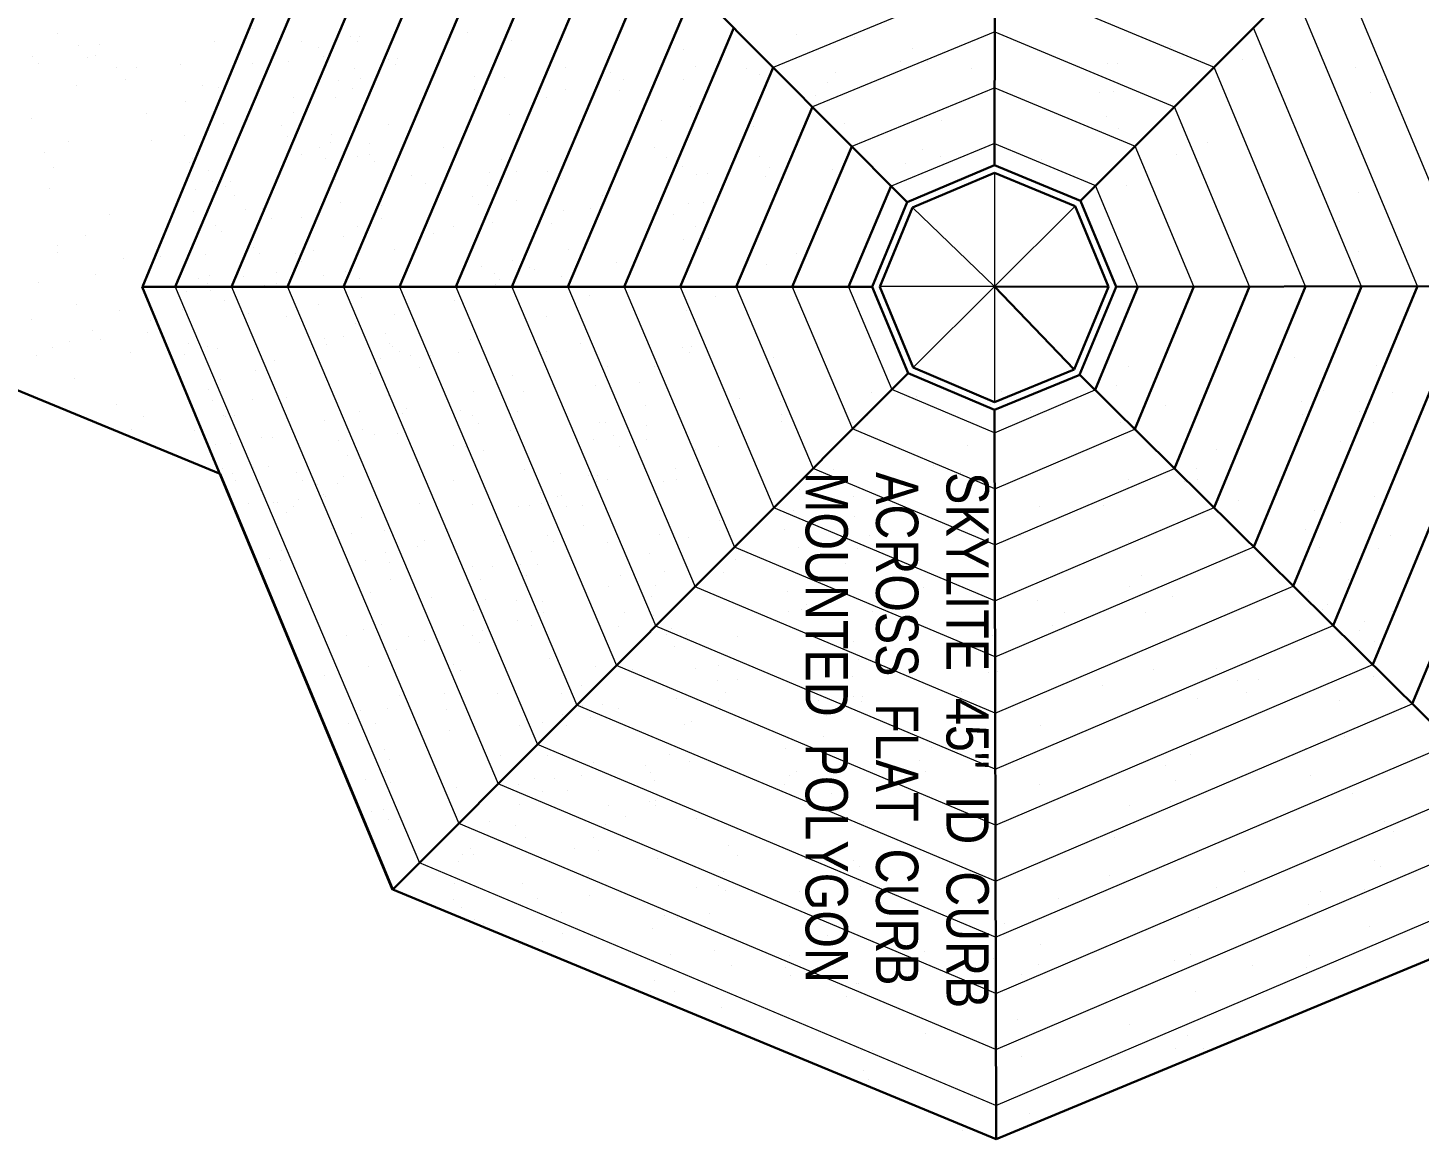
# Model space of a CAD drawing. Header units: inches. Extents: x -10188 to 9179, y -281 to 6710.
# Drawn here: x -2011.8 to -1715.4, y 1294.9 to 1531.7 of the extents above; entities that cross this region are included whole.
import ezdxf

# ---------------------------------------------------------------- set-up
doc = ezdxf.new("R2010")
doc.units = ezdxf.units.IN
doc.header["$MEASUREMENT"] = 0
doc.linetypes.add('HIDDEN', pattern=[0.375, 0.25, -0.125])
doc.layers.add('ROOF LINE', color=7, linetype='Continuous', lineweight=30)
doc.layers.add('ROOFLINE', color=7, linetype='HIDDEN', lineweight=30)
doc.styles.add('ARCHENT', font='technical.ttf', dxfattribs={"height": 6})

msp = doc.modelspace()

# ---------------------------------------------------------------- linework, layer by layer
at = {"layer": 'ROOF LINE', "color": 93}
for p, q in [((-1805.85, 1502.4), (-1805.6, 1649.63)), ((-1787.57, 1494.82), (-1677.26, 1605.21)), ((-1980.35, 1476.51), (-1928.33, 1599.25)), ((-1824.46, 1494.53), (-1928.14, 1598.81)), ((-1968.4, 1476.51), (-1920.03, 1590.65)), ((-1956.45, 1476.51), (-1911.65, 1582.23)), ((-1944.51, 1476.51), (-1903.27, 1573.8)), ((-1932.56, 1476.51), (-1894.9, 1565.38)), ((-1920.61, 1476.51), (-1886.52, 1556.95)), ((-1908.67, 1476.51), (-1878.15, 1548.53)), ((-1896.72, 1476.51), (-1869.77, 1540.1)), ((-1884.77, 1476.51), (-1861.39, 1531.68)), ((-1872.82, 1476.51), (-1853.02, 1523.25)), ((-1860.88, 1476.51), (-1844.64, 1514.83)), ((-1848.93, 1476.51), (-1836.26, 1506.4)), ((-1836.98, 1476.51), (-1827.89, 1497.98)), ((-1831.92, 1476.51), (-1987.34, 1476.51)), ((-1775.35, 1476.52), (-1784.45, 1454.52)), ((-1779.97, 1476.52), (-1623.92, 1476.76)), ((-1763.44, 1476.54), (-1776, 1446.17)), ((-1751.53, 1476.56), (-1767.56, 1437.81)), ((-1751.53, 1476.56), (-1767.56, 1437.81)), ((-1739.62, 1476.58), (-1759.11, 1429.45)), ((-1727.71, 1476.6), (-1750.66, 1421.09)), ((-1715.8, 1476.62), (-1742.22, 1412.73)), ((-1703.88, 1476.64), (-1733.77, 1404.37)), ((-1691.97, 1476.65), (-1725.32, 1396.01)), ((-1680.06, 1476.67), (-1716.88, 1387.65)), ((-1824.28, 1458.07), (-1934.04, 1348.06)), ((-1787.72, 1457.76), (-1677.05, 1348.23)), ((-1805.84, 1450.28), (-1805.54, 1294.9))]:
    msp.add_line(p, q, dxfattribs=at)
at = {"layer": 'ROOF LINE'}
for p, q in [((-1936.42, 1599.75), (-1987.34, 1476.51)), ((-1824.45, 1494.53), (-1805.85, 1502.4)), ((-1823.31, 1493.38), (-1805.86, 1500.77)), ((-1805.86, 1500.77), (-1788.72, 1493.67)), ((-1805.85, 1502.39), (-1787.57, 1494.82)), ((-1831.92, 1476.51), (-1824.46, 1494.53)), ((-1788.72, 1493.67), (-1781.59, 1476.51)), ((-1787.57, 1494.82), (-1779.97, 1476.52)), ((-1830.3, 1476.51), (-1823.31, 1493.38)), ((-1970.82, 1436.69), (-2073.22, 1478.89)), ((-1987.37, 1476.51), (-1934.1, 1348.04)), ((-1824.28, 1458.07), (-1831.92, 1476.51)), ((-1823.17, 1459.29), (-1830.3, 1476.51)), ((-1781.59, 1476.51), (-1788.88, 1458.91)), ((-1779.97, 1476.52), (-1787.73, 1457.77)), ((-1805.84, 1450.28), (-1824.24, 1458.12)), ((-1805.85, 1451.91), (-1823.17, 1459.29)), ((-1788.88, 1458.91), (-1805.85, 1451.91)), ((-1787.72, 1457.76), (-1805.84, 1450.29)), ((-1934.04, 1348.06), (-1970.82, 1436.69)), ((-1805.54, 1294.9), (-1934.04, 1348.06)), ((-1677.05, 1348.23), (-1805.54, 1294.9))]:
    msp.add_line(p, q, dxfattribs=at)
at = {"layer": 'ROOF LINE', "color": 93, "lineweight": 9}
for p, q in [((-1703.88, 1476.64), (-1733.89, 1548.54)), ((-1805.78, 1542.73), (-1853.02, 1523.26)), ((-1805.78, 1542.73), (-1759.11, 1523.3)), ((-1715.8, 1476.62), (-1742.29, 1540.13)), ((-1805.8, 1530.83), (-1844.63, 1514.82)), ((-1805.8, 1530.83), (-1767.52, 1514.88)), ((-1727.71, 1476.6), (-1750.7, 1531.71)), ((-1739.62, 1476.58), (-1759.11, 1523.3)), ((-1805.82, 1518.92), (-1836.24, 1506.38)), ((-1805.82, 1518.92), (-1775.93, 1506.47)), ((-1751.53, 1476.56), (-1767.52, 1514.88)), ((-1805.84, 1507.01), (-1827.85, 1497.94)), ((-1805.84, 1507.01), (-1784.34, 1498.06)), ((-1763.44, 1476.54), (-1775.93, 1506.47)), ((-1775.35, 1476.52), (-1784.34, 1498.06)), ((-1980.35, 1476.51), (-1928.34, 1353.78)), ((-1968.4, 1476.51), (-1919.95, 1362.19)), ((-1956.45, 1476.51), (-1911.57, 1370.59)), ((-1944.51, 1476.51), (-1903.18, 1378.99)), ((-1932.56, 1476.51), (-1894.79, 1387.4)), ((-1920.61, 1476.51), (-1886.41, 1395.8)), ((-1908.67, 1476.51), (-1878.02, 1404.21)), ((-1896.72, 1476.51), (-1869.64, 1412.61)), ((-1884.77, 1476.51), (-1861.25, 1421.02)), ((-1872.82, 1476.51), (-1852.87, 1429.42)), ((-1860.88, 1476.51), (-1844.48, 1437.82)), ((-1848.93, 1476.51), (-1836.1, 1446.23)), ((-1836.98, 1476.51), (-1827.71, 1454.63)), ((-1805.84, 1445.42), (-1827.71, 1454.63)), ((-1805.84, 1445.42), (-1784.45, 1454.52)), ((-1805.81, 1433.48), (-1836.1, 1446.23)), ((-1805.81, 1433.48), (-1776, 1446.17)), ((-1805.79, 1421.53), (-1844.48, 1437.82)), ((-1805.79, 1421.53), (-1767.56, 1437.81)), ((-1805.77, 1409.58), (-1852.87, 1429.42)), ((-1805.77, 1409.58), (-1759.11, 1429.45)), ((-1805.74, 1397.64), (-1861.25, 1421.02)), ((-1805.74, 1397.64), (-1750.66, 1421.09)), ((-1805.72, 1385.69), (-1869.64, 1412.61)), ((-1805.72, 1385.69), (-1742.22, 1412.73)), ((-1805.7, 1373.75), (-1878.02, 1404.21)), ((-1805.7, 1373.75), (-1733.77, 1404.37)), ((-1805.67, 1361.8), (-1886.41, 1395.8)), ((-1805.67, 1361.8), (-1725.32, 1396.01)), ((-1805.65, 1349.86), (-1894.79, 1387.4)), ((-1805.65, 1349.86), (-1716.88, 1387.65)), ((-1805.63, 1337.91), (-1903.18, 1378.99)), ((-1805.63, 1337.91), (-1708.43, 1379.29)), ((-1805.6, 1325.97), (-1911.57, 1370.59)), ((-1805.6, 1325.97), (-1699.98, 1370.93)), ((-1805.58, 1314.02), (-1919.95, 1362.19)), ((-1805.58, 1314.02), (-1691.54, 1362.57)), ((-1805.56, 1302.08), (-1928.34, 1353.78)), ((-1805.56, 1302.08), (-1683.09, 1354.21))]:
    msp.add_line(p, q, dxfattribs=at)
at = {"layer": 'ROOF LINE', "color": 5, "lineweight": 9}
for p, q in [((-1805.86, 1500.77), (-1805.86, 1451.91)), ((-1788.72, 1493.67), (-1823.17, 1459.29))]:
    msp.add_line(p, q, dxfattribs=at)
at = {"layer": 'ROOF LINE', "color": 4, "lineweight": 9}
for p, q in [((-1823.31, 1493.38), (-1805.86, 1476.57)), ((-1805.86, 1476.57), (-1830.3, 1476.57))]:
    msp.add_line(p, q, dxfattribs=at)
at = {"layer": 'ROOF LINE', "color": 5}
for p, q in [((-1781.59, 1476.51), (-1805.86, 1476.57)), ((-1805.86, 1476.57), (-1788.88, 1458.91))]:
    msp.add_line(p, q, dxfattribs=at)
at = {"layer": 'ROOFLINE', "color": 7, "linetype": 'Continuous', "lineweight": 25, "ltscale": 100}
for p, q in [((-2005.45, 1530.47), (-2005.45, 1530.47)), ((-1963.86, 1531.52), (-1963.86, 1531.52)), ((-1943.1, 1529.76), (-1943.1, 1529.76)), ((-1941.17, 1529.81), (-1941.17, 1529.81)), ((-1918.14, 1530.63), (-1918.14, 1530.63)), ((-1859.78, 1530.73), (-1859.78, 1530.73)), ((-1848.08, 1530.36), (-1848.08, 1530.36)), ((-1835.75, 1529.64), (-1835.75, 1529.64)), ((-2000.9, 1527.87), (-2000.9, 1527.87)), ((-1996.57, 1528.08), (-1996.57, 1528.08)), ((-1972, 1528.82), (-1972, 1528.82)), ((-1953.48, 1528.7), (-1953.48, 1528.7)), ((-1949.91, 1527.59), (-1949.91, 1527.59)), ((-1941.55, 1528.66), (-1941.55, 1528.66)), ((-1908.69, 1528.9), (-1908.69, 1528.9)), ((-1872.17, 1527.07), (-1872.17, 1527.07)), ((-1823.42, 1527.22), (-1823.42, 1527.22)), ((-1768.4, 1527.8), (-1768.4, 1527.8)), ((-2010.86, 1525.59), (-2010.86, 1525.59)), ((-2009.48, 1524.15), (-2009.48, 1524.15)), ((-1999.1, 1525.31), (-1999.1, 1525.31)), ((-1997.39, 1525.73), (-1997.39, 1525.73)), ((-1988.51, 1523.33), (-1988.51, 1523.33)), ((-1979.22, 1523.79), (-1979.22, 1523.79)), ((-1963.94, 1524.07), (-1963.94, 1524.07)), ((-1956.18, 1524.61), (-1956.18, 1524.61)), ((-1948.87, 1525.61), (-1948.87, 1525.61)), ((-1935.04, 1525.02), (-1935.04, 1525.02)), ((-1933.49, 1523.91), (-1933.49, 1523.91)), ((-1933.11, 1525.07), (-1933.11, 1525.07)), ((-1897.29, 1523.2), (-1897.29, 1523.2)), ((-1869.54, 1523.46), (-1869.54, 1523.46)), ((-1825.96, 1524.45), (-1825.96, 1524.45)), ((-1820.13, 1524.56), (-1820.13, 1524.56)), ((-1781.88, 1524.02), (-1781.88, 1524.02)), ((-1779.57, 1524.14), (-1779.57, 1524.14)), ((-1752.98, 1524.96), (-1752.98, 1524.96)), ((-1728.92, 1523.33), (-1728.92, 1523.33)), ((-1992.84, 1523.13), (-1992.84, 1523.13)), ((-1991.05, 1520.57), (-1991.05, 1520.57)), ((-1945.56, 1520.37), (-1945.56, 1520.37)), ((-1942.23, 1523.11), (-1942.23, 1523.11)), ((-1940.81, 1520.86), (-1940.81, 1520.86)), ((-1925.37, 1521.99), (-1925.37, 1521.99)), ((-1916.65, 1521.31), (-1916.65, 1521.31)), ((-1910.21, 1521.05), (-1910.21, 1521.05)), ((-1887.75, 1522.26), (-1887.75, 1522.26)), ((-1884.86, 1520.73), (-1884.86, 1520.73)), ((-1872.08, 1520.7), (-1872.08, 1520.7)), ((-1858.75, 1522.92), (-1858.75, 1522.92)), ((-1855.95, 1521.68), (-1855.95, 1521.68)), ((-1839.69, 1522.13), (-1839.69, 1522.13)), ((-1810.78, 1523.07), (-1810.78, 1523.07)), ((-1723.14, 1520.73), (-1723.14, 1520.73)), ((-2001.42, 1519.4), (-2001.42, 1519.4)), ((-1974.46, 1519.42), (-1974.46, 1519.42)), ((-1971.16, 1519.05), (-1971.16, 1519.05)), ((-1942.66, 1518.84), (-1942.66, 1518.84)), ((-1916.53, 1518.44), (-1916.53, 1518.44)), ((-1913.76, 1519.79), (-1913.76, 1519.79)), ((-1897.19, 1518.63), (-1897.19, 1518.63)), ((-1885.64, 1518.24), (-1885.64, 1518.24)), ((-1843.9, 1517.34), (-1843.9, 1517.34)), ((-1841.36, 1520.1), (-1841.36, 1520.1)), ((-1783.6, 1517.82), (-1783.6, 1517.82)), ((-1780.43, 1518.01), (-1780.43, 1518.01)), ((-1725.68, 1517.97), (-1725.68, 1517.97)), ((-1978.19, 1515.98), (-1978.19, 1515.98)), ((-1955.15, 1516.8), (-1955.15, 1516.8)), ((-1946.26, 1516.79), (-1946.26, 1516.79)), ((-1901.32, 1516.87), (-1901.32, 1516.87)), ((-1870.56, 1514.88), (-1870.56, 1514.88)), ((-2011.06, 1512.26), (-2011.06, 1512.26)), ((-1986.43, 1513.49), (-1986.43, 1513.49)), ((-1955.23, 1513.73), (-1955.23, 1513.73)), ((-1909.19, 1513.24), (-1909.19, 1513.24)), ((-1876.83, 1511.89), (-1876.83, 1511.89)), ((-1837.91, 1511.4), (-1837.91, 1511.4)), ((-1817.13, 1512.03), (-1817.13, 1512.03)), ((-1782.08, 1512.87), (-1782.08, 1512.87)), ((-1978.37, 1508.75), (-1978.37, 1508.75)), ((-1970.13, 1511.24), (-1970.13, 1511.24)), ((-1957.77, 1510.96), (-1957.77, 1510.96)), ((-1956.47, 1508.59), (-1956.47, 1508.59)), ((-1947.17, 1508.98), (-1947.17, 1508.98)), ((-1934.85, 1511.08), (-1934.85, 1511.08)), ((-1857.15, 1510.73), (-1857.15, 1510.73)), ((-1784.62, 1510.1), (-1784.62, 1510.1)), ((-1779.4, 1510.21), (-1779.4, 1510.21)), ((-2003, 1507.52), (-2003, 1507.52)), ((-1985.38, 1507.64), (-1985.38, 1507.64)), ((-1949.71, 1506.22), (-1949.71, 1506.22)), ((-1947.23, 1507.22), (-1947.23, 1507.22)), ((-1939.05, 1507.06), (-1939.05, 1507.06)), ((-1923.2, 1506.13), (-1923.2, 1506.13)), ((-1884.03, 1507.65), (-1884.03, 1507.65)), ((-1878.27, 1506.21), (-1878.27, 1506.21)), ((-1821.16, 1505.7), (-1821.16, 1505.7)), ((-1760.54, 1507.16), (-1760.54, 1507.16)), ((-2008.18, 1505.22), (-2008.18, 1505.22)), ((-1977.32, 1502.9), (-1977.32, 1502.9)), ((-1976.58, 1503.79), (-1976.58, 1503.79)), ((-1953.55, 1504.61), (-1953.55, 1504.61)), ((-1948.42, 1503.84), (-1948.42, 1503.84)), ((-1941.59, 1504.3), (-1941.59, 1504.3)), ((-1938.88, 1504.76), (-1938.88, 1504.76)), ((-1937.98, 1503.17), (-1937.98, 1503.17)), ((-1910.87, 1503.7), (-1910.87, 1503.7)), ((-1875.81, 1504.09), (-1875.81, 1504.09)), ((-1855.86, 1504.29), (-1855.86, 1504.29)), ((-1824.85, 1502.79), (-1824.85, 1502.79)), ((-1817.45, 1504.18), (-1817.45, 1504.18)), ((-1795.95, 1503.73), (-1795.95, 1503.73)), ((-1767.04, 1504.68), (-1767.04, 1504.68)), ((-2006.22, 1501.95), (-2006.22, 1501.95)), ((-1973.31, 1501.24), (-1973.31, 1501.24)), ((-1930.03, 1500.14), (-1930.03, 1500.14)), ((-1913.41, 1500.94), (-1913.41, 1500.94)), ((-1907.58, 1501.05), (-1907.58, 1501.05)), ((-1901.13, 1501.08), (-1901.13, 1501.08)), ((-1898.24, 1499.56), (-1898.24, 1499.56)), ((-1872.23, 1502.03), (-1872.23, 1502.03)), ((-1869.33, 1500.5), (-1869.33, 1500.5)), ((-1867.02, 1500.63), (-1867.02, 1500.63)), ((-1854.69, 1499.91), (-1854.69, 1499.91)), ((-1853.75, 1501.84), (-1853.75, 1501.84)), ((-1840.43, 1501.45), (-1840.43, 1501.45)), ((-2007.15, 1497.41), (-2007.15, 1497.41)), ((-1976.02, 1497.15), (-1976.02, 1497.15)), ((-1972.42, 1498.97), (-1972.42, 1498.97)), ((-1969.72, 1497.91), (-1969.72, 1497.91)), ((-1968.53, 1499.04), (-1968.53, 1499.04)), ((-1958.94, 1499.19), (-1958.94, 1499.19)), ((-1946.2, 1499.41), (-1946.2, 1499.41)), ((-1927.14, 1498.61), (-1927.14, 1498.61)), ((-1913.85, 1498.06), (-1913.85, 1498.06)), ((-1777.8, 1498.01), (-1777.8, 1498.01)), ((-1728.25, 1496.67), (-1728.25, 1496.67)), ((-1967.81, 1495.88), (-1967.81, 1495.88)), ((-1945.21, 1494.54), (-1945.21, 1494.54)), ((-1936.49, 1493.86), (-1936.49, 1493.86)), ((-1917.13, 1495.74), (-1917.13, 1495.74)), ((-1915.83, 1494.1), (-1915.83, 1494.1)), ((-1907.59, 1494.8), (-1907.59, 1494.8)), ((-1889.38, 1496), (-1889.38, 1496)), ((-1871.05, 1494.3), (-1871.05, 1494.3)), ((-1867.88, 1494.5), (-1867.88, 1494.5)), ((-1994.3, 1491.97), (-1994.3, 1491.97)), ((-1976.45, 1492.64), (-1976.45, 1492.64)), ((-1965.4, 1492.91), (-1965.4, 1492.91)), ((-1961.67, 1493.17), (-1961.67, 1493.17)), ((-1959.75, 1491.13), (-1959.75, 1491.13)), ((-1953.54, 1491.25), (-1953.54, 1491.25)), ((-1936.37, 1490.98), (-1936.37, 1490.98)), ((-1897.72, 1492.72), (-1897.72, 1492.72)), ((-1891.92, 1493.24), (-1891.92, 1493.24)), ((-1874.2, 1491.89), (-1874.2, 1491.89)), ((-1974.99, 1489.34), (-1974.99, 1489.34)), ((-1971.84, 1489.55), (-1971.84, 1489.55)), ((-1970.54, 1488.3), (-1970.54, 1488.3)), ((-1941.64, 1489.25), (-1941.64, 1489.25)), ((-1925.37, 1487.89), (-1925.37, 1487.89)), ((-1921.16, 1489.41), (-1921.16, 1489.41)), ((-1912.82, 1490.26), (-1912.82, 1490.26)), ((-1904.58, 1488.51), (-1904.58, 1488.51)), ((-1900.25, 1489.95), (-1900.25, 1489.95)), ((-1869.54, 1489.36), (-1869.54, 1489.36)), ((-1732.28, 1490.34), (-1732.28, 1490.34)), ((-2005.54, 1485.21), (-2005.54, 1485.21)), ((-1999.44, 1487.36), (-1999.44, 1487.36)), ((-1963.78, 1484.81), (-1963.78, 1484.81)), ((-1944.6, 1487.22), (-1944.6, 1487.22)), ((-1872.07, 1486.59), (-1872.07, 1486.59)), ((-1866.85, 1486.69), (-1866.85, 1486.69)), ((-2005.37, 1483.76), (-2005.37, 1483.76)), ((-1991.38, 1482.61), (-1991.38, 1482.61)), ((-1983.41, 1482.98), (-1983.41, 1482.98)), ((-1973.9, 1483.41), (-1973.9, 1483.41)), ((-1962.48, 1483.56), (-1962.48, 1483.56)), ((-1954.69, 1483.62), (-1954.69, 1483.62)), ((-1953.39, 1481.99), (-1953.39, 1481.99)), ((-1950.87, 1484.23), (-1950.87, 1484.23)), ((-1933.58, 1484.5), (-1933.58, 1484.5)), ((-1908.61, 1482.19), (-1908.61, 1482.19)), ((-1896.67, 1484.43), (-1896.67, 1484.43)), ((-1886.29, 1481.75), (-1886.29, 1481.75)), ((-1847.99, 1483.64), (-1847.99, 1483.64)), ((-1728.42, 1484.06), (-1728.42, 1484.06)), ((-1997.31, 1479.02), (-1997.31, 1479.02)), ((-1985.94, 1480.22), (-1985.94, 1480.22)), ((-1973, 1478.91), (-1973, 1478.91)), ((-1958.89, 1479.61), (-1958.89, 1479.61)), ((-1948.78, 1478.89), (-1948.78, 1478.89)), ((-1944.1, 1479.86), (-1944.1, 1479.86)), ((-1915.19, 1480.8), (-1915.19, 1480.8)), ((-1912.3, 1479.27), (-1912.3, 1479.27)), ((-1904.9, 1480.67), (-1904.9, 1480.67)), ((-1903.87, 1480.19), (-1903.87, 1480.19)), ((-1898.11, 1478.75), (-1898.11, 1478.75)), ((-1883.4, 1480.22), (-1883.4, 1480.22)), ((-1854.5, 1481.16), (-1854.5, 1481.16)), ((-2009.4, 1477.44), (-2009.4, 1477.44)), ((-1975.35, 1478.24), (-1975.35, 1478.24)), ((-1973.39, 1477.15), (-1973.39, 1477.15)), ((-1967.22, 1476.32), (-1967.22, 1476.32)), ((-1965.84, 1478.67), (-1965.84, 1478.67)), ((-1961.42, 1476.84), (-1961.42, 1476.84)), ((-1958.72, 1477.3), (-1958.72, 1477.3)), ((-1949.84, 1476.43), (-1949.84, 1476.43)), ((-1942.14, 1476.4), (-1942.14, 1476.4)), ((-1941.2, 1478.33), (-1941.2, 1478.33)), ((-1912.21, 1476.9), (-1912.21, 1476.9)), ((-1911.22, 1478.06), (-1911.22, 1478.06)), ((-1897.21, 1476.48), (-1897.21, 1476.48)), ((-1895.64, 1476.63), (-1895.64, 1476.63)), ((-1977.88, 1475.47), (-1977.88, 1475.47)), ((-1972.87, 1475.61), (-1972.87, 1475.61)), ((-1969.76, 1473.56), (-1969.76, 1473.56)), ((-1940.72, 1474.15), (-1940.72, 1474.15)), ((-1920.97, 1473.62), (-1920.97, 1473.62)), ((-1892.07, 1474.57), (-1892.07, 1474.57)), ((-1865.25, 1474.5), (-1865.25, 1474.5)), ((-2001.34, 1472.69), (-2001.34, 1472.69)), ((-1992.25, 1471.51), (-1992.25, 1471.51)), ((-1978.77, 1471.73), (-1978.77, 1471.73)), ((-1964.82, 1470.86), (-1964.82, 1470.86)), ((-1956.66, 1470.21), (-1956.66, 1470.21)), ((-1949.87, 1472.68), (-1949.87, 1472.68)), ((-1933.69, 1470.6), (-1933.69, 1470.6)), ((-1901.24, 1470.16), (-1901.24, 1470.16)), ((-1871.52, 1471.52), (-1871.52, 1471.52)), ((-2010.92, 1469.58), (-2010.92, 1469.58)), ((-1997.9, 1467.17), (-1997.9, 1467.17)), ((-1985.56, 1469.27), (-1985.56, 1469.27)), ((-1942.07, 1468.64), (-1942.07, 1468.64)), ((-2002.86, 1464.84), (-2002.86, 1464.84)), ((-1996.28, 1465.18), (-1996.28, 1465.18)), ((-1986.34, 1466.78), (-1986.34, 1466.78)), ((-1977.5, 1464.52), (-1977.5, 1464.52)), ((-1948.6, 1465.47), (-1948.6, 1465.47)), ((-1948.23, 1464.23), (-1948.23, 1464.23)), ((-1944.6, 1465.87), (-1944.6, 1465.87)), ((-1935.67, 1466.64), (-1935.67, 1466.64)), ((-1934.77, 1464.37), (-1934.77, 1464.37)), ((-1917.55, 1465.26), (-1917.55, 1465.26)), ((-1894.04, 1464.43), (-1894.04, 1464.43)), ((-2009.89, 1461.78), (-2009.89, 1461.78)), ((-2006.4, 1463.58), (-2006.4, 1463.58)), ((-1989.84, 1462.42), (-1989.84, 1462.42)), ((-1978.28, 1462.03), (-1978.28, 1462.03)), ((-1973.38, 1463.79), (-1973.38, 1463.79)), ((-1971.27, 1463.41), (-1971.27, 1463.41)), ((-1936.54, 1461.13), (-1936.54, 1461.13)), ((-1934.01, 1463.89), (-1934.01, 1463.89)), ((-1932.66, 1462.8), (-1932.66, 1462.8)), ((-1930.22, 1461.77), (-1930.22, 1461.77)), ((-1925.89, 1461.97), (-1925.89, 1461.97)), ((-1920.09, 1462.49), (-1920.09, 1462.49)), ((-1901.32, 1462.71), (-1901.32, 1462.71)), ((-1872.41, 1463.66), (-1872.41, 1463.66)), ((-1870.87, 1462.56), (-1870.87, 1462.56)), ((-1870.49, 1463.71), (-1870.49, 1463.71)), ((-1852.88, 1461.4), (-1852.88, 1461.4)), ((-1741.93, 1461.4), (-1741.93, 1461.4)), ((-1963.21, 1458.67), (-1963.21, 1458.67)), ((-1959.12, 1460.82), (-1959.12, 1460.82)), ((-1938.8, 1458.04), (-1938.8, 1458.04)), ((-1928.42, 1459.21), (-1928.42, 1459.21)), ((-1888.21, 1459.46), (-1888.21, 1459.46)), ((-1878.18, 1459.5), (-1878.18, 1459.5)), ((-1777.27, 1459.46), (-1777.27, 1459.46)), ((-1724.47, 1459.83), (-1724.47, 1459.83)), ((-2001.83, 1457.03), (-2001.83, 1457.03)), ((-1970.7, 1456.77), (-1970.7, 1456.77)), ((-1908.53, 1457.69), (-1908.53, 1457.69)), ((-1890.92, 1455.38), (-1890.92, 1455.38)), ((-1881.55, 1456.22), (-1881.55, 1456.22)), ((-1779.97, 1455.38), (-1779.97, 1455.38)), ((-1973.23, 1454.53), (-1973.23, 1454.53)), ((-1972.33, 1452.26), (-1972.33, 1452.26)), ((-1963.94, 1452.4), (-1963.94, 1452.4)), ((-1956.56, 1452.82), (-1956.56, 1452.82)), ((-1935.03, 1453.34), (-1935.03, 1453.34)), ((-1916.89, 1454.28), (-1916.89, 1454.28)), ((-1906.13, 1454.29), (-1906.13, 1454.29)), ((-1860.11, 1452.76), (-1860.11, 1452.76)), ((-1851.39, 1452.08), (-1851.39, 1452.08)), ((-1832.03, 1453.96), (-1832.03, 1453.96)), ((-1822.49, 1453.03), (-1822.49, 1453.03)), ((-1804.28, 1454.23), (-1804.28, 1454.23)), ((-1749.16, 1452.76), (-1749.16, 1452.76)), ((-1740.45, 1452.08), (-1740.45, 1452.08)), ((-1735.85, 1454.44), (-1735.85, 1454.44)), ((-1721.08, 1453.96), (-1721.08, 1453.96)), ((-1992.84, 1451.45), (-1992.84, 1451.45)), ((-1967.72, 1449.16), (-1967.72, 1449.16)), ((-1941.13, 1449.98), (-1941.13, 1449.98)), ((-1932.05, 1449.44), (-1932.05, 1449.44)), ((-1931.06, 1450.6), (-1931.06, 1450.6)), ((-1919.59, 1450.19), (-1919.59, 1450.19)), ((-1909.2, 1450.19), (-1909.2, 1450.19)), ((-1907.51, 1449.88), (-1907.51, 1449.88)), ((-1880.29, 1451.14), (-1880.29, 1451.14)), ((-1851.27, 1449.2), (-1851.27, 1449.2)), ((-1806.81, 1451.46), (-1806.81, 1451.46)), ((-1798.25, 1450.19), (-1798.25, 1450.19)), ((-1769.35, 1451.14), (-1769.35, 1451.14)), ((-1740.32, 1449.2), (-1740.32, 1449.2)), ((-1728.16, 1449.96), (-1728.16, 1449.96)), ((-1998.94, 1448.09), (-1998.94, 1448.09)), ((-1987.06, 1448.86), (-1987.06, 1448.86)), ((-1970.04, 1449.04), (-1970.04, 1449.04)), ((-1969.68, 1448.97), (-1969.68, 1448.97)), ((-1948.5, 1448.08), (-1948.5, 1448.08)), ((-1940.38, 1446.16), (-1940.38, 1446.16)), ((-1917.05, 1449.03), (-1917.05, 1449.03)), ((-1915.75, 1447.39), (-1915.75, 1447.39)), ((-1889.89, 1447.57), (-1889.89, 1447.57)), ((-1888.78, 1447.58), (-1888.78, 1447.58)), ((-1884.55, 1447.63), (-1884.55, 1447.63)), ((-1880.06, 1446.9), (-1880.06, 1446.9)), ((-1860.7, 1448.78), (-1860.7, 1448.78)), ((-1851.16, 1447.84), (-1851.16, 1447.84)), ((-1836.06, 1447.64), (-1836.06, 1447.64)), ((-1835.49, 1446.28), (-1835.49, 1446.28)), ((-1832.95, 1449.05), (-1832.95, 1449.05)), ((-1778.95, 1447.57), (-1778.95, 1447.57)), ((-1725.11, 1447.64), (-1725.11, 1447.64)), ((-1989.6, 1446.1), (-1989.6, 1446.1)), ((-1976.36, 1445.93), (-1976.36, 1445.93)), ((-1961.98, 1444.29), (-1961.98, 1444.29)), ((-1959.66, 1444.42), (-1959.66, 1444.42)), ((-1945.55, 1443.86), (-1945.55, 1443.86)), ((-1937.87, 1445.01), (-1937.87, 1445.01)), ((-1933.08, 1445.24), (-1933.08, 1445.24)), ((-1908.97, 1445.95), (-1908.97, 1445.95)), ((-1891.36, 1444.06), (-1891.36, 1444.06)), ((-1887.08, 1444.86), (-1887.08, 1444.86)), ((-1879.94, 1444.02), (-1879.94, 1444.02)), ((-1732.19, 1443.63), (-1732.19, 1443.63)), ((-1728.6, 1445.69), (-1728.6, 1445.69)), ((-1971.75, 1442.84), (-1971.75, 1442.84)), ((-1968.59, 1443.04), (-1968.59, 1443.04)), ((-1943.6, 1440.59), (-1943.6, 1440.59)), ((-1921.08, 1442.7), (-1921.08, 1442.7)), ((-1918.56, 1442.39), (-1918.56, 1442.39)), ((-1914.69, 1441.54), (-1914.69, 1441.54)), ((-1885.79, 1442.48), (-1885.79, 1442.48)), ((-1869.59, 1441.85), (-1869.59, 1441.85)), ((-1864.73, 1442.46), (-1864.73, 1442.46)), ((-1811.57, 1442.66), (-1811.57, 1442.66)), ((-1758.65, 1441.85), (-1758.65, 1441.85)), ((-1972.5, 1439.65), (-1972.5, 1439.65)), ((-1970.24, 1437.89), (-1970.24, 1437.89)), ((-1963.69, 1438.09), (-1963.69, 1438.09)), ((-1960.53, 1438.29), (-1960.53, 1438.29)), ((-1905.9, 1437.68), (-1905.9, 1437.68)), ((-1873.79, 1437.83), (-1873.79, 1437.83)), ((-1840.24, 1437.48), (-1840.24, 1437.48)), ((-1818.77, 1438.41), (-1818.77, 1438.41)), ((-1762.84, 1437.83), (-1762.84, 1437.83)), ((-1968.07, 1436.77), (-1968.07, 1436.77)), ((-1967.56, 1435.23), (-1967.56, 1435.23)), ((-1954.61, 1436.91), (-1954.61, 1436.91)), ((-1953.31, 1435.27), (-1953.31, 1435.27)), ((-1950.06, 1434.31), (-1950.06, 1434.31)), ((-1945.73, 1434.51), (-1945.73, 1434.51)), ((-1944.52, 1436.05), (-1944.52, 1436.05)), ((-1921.15, 1435.25), (-1921.15, 1435.25)), ((-1898.26, 1436.67), (-1898.26, 1436.67)), ((-1892.25, 1436.2), (-1892.25, 1436.2)), ((-1890.71, 1435.1), (-1890.71, 1435.1)), ((-1890.33, 1436.25), (-1890.33, 1436.25)), ((-1888.29, 1435.37), (-1888.29, 1435.37)), ((-1876.32, 1435.07), (-1876.32, 1435.07)), ((-1873.62, 1435.52), (-1873.62, 1435.52)), ((-1813.01, 1436.98), (-1813.01, 1436.98)), ((-1810.54, 1434.85), (-1810.54, 1434.85)), ((-1777.34, 1435.37), (-1777.34, 1435.37)), ((-1765.38, 1435.07), (-1765.38, 1435.07)), ((-1762.68, 1435.52), (-1762.68, 1435.52)), ((-1962.18, 1433.15), (-1962.18, 1433.15)), ((-1948.7, 1432.18), (-1948.7, 1432.18)), ((-1948.26, 1431.75), (-1948.26, 1431.75)), ((-1902.46, 1432.65), (-1902.46, 1432.65)), ((-1899.04, 1431.81), (-1899.04, 1431.81)), ((-1898.02, 1432.04), (-1898.02, 1432.04)), ((-1847.44, 1433.23), (-1847.44, 1433.23)), ((-1841.68, 1431.8), (-1841.68, 1431.8)), ((-1835.87, 1431.85), (-1835.87, 1431.85)), ((-1806.97, 1432.8), (-1806.97, 1432.8)), ((-1733.17, 1434.06), (-1733.17, 1434.06)), ((-1724.92, 1431.85), (-1724.92, 1431.85)), ((-1964.72, 1430.38), (-1964.72, 1430.38)), ((-1959.5, 1430.48), (-1959.5, 1430.48)), ((-1958.64, 1430.59), (-1958.64, 1430.59)), ((-1956.59, 1428.46), (-1956.59, 1428.46)), ((-1955.2, 1429.7), (-1955.2, 1429.7)), ((-1954.06, 1431.23), (-1954.06, 1431.23)), ((-1928.37, 1430.23), (-1928.37, 1430.23)), ((-1916.96, 1430.19), (-1916.96, 1430.19)), ((-1907.15, 1429.73), (-1907.15, 1429.73)), ((-1904.99, 1429.88), (-1904.99, 1429.88)), ((-1902.29, 1430.34), (-1902.29, 1430.34)), ((-1897.12, 1429.77), (-1897.12, 1429.77)), ((-1893.67, 1429.96), (-1893.67, 1429.96)), ((-1864.77, 1430.91), (-1864.77, 1430.91)), ((-1848.59, 1428.83), (-1848.59, 1428.83)), ((-1839.21, 1429.67), (-1839.21, 1429.67)), ((-1796.21, 1429.73), (-1796.21, 1429.73)), ((-1782.73, 1429.96), (-1782.73, 1429.96)), ((-1753.82, 1430.91), (-1753.82, 1430.91)), ((-1737.64, 1428.83), (-1737.64, 1428.83)), ((-1940.64, 1427.44), (-1940.64, 1427.44)), ((-1893.44, 1425.72), (-1893.44, 1425.72)), ((-1864.54, 1426.67), (-1864.54, 1426.67)), ((-1835.64, 1427.61), (-1835.64, 1427.61)), ((-1732.14, 1426.26), (-1732.14, 1426.26)), ((-1947.14, 1424.96), (-1947.14, 1424.96)), ((-1942.92, 1423.85), (-1942.92, 1423.85)), ((-1935.82, 1424.55), (-1935.82, 1424.55)), ((-1927.34, 1422.42), (-1927.34, 1422.42)), ((-1922.34, 1424.78), (-1922.34, 1424.78)), ((-1911.18, 1423.41), (-1911.18, 1423.41)), ((-1901.15, 1423.45), (-1901.15, 1423.45)), ((-1877.26, 1423.65), (-1877.26, 1423.65)), ((-1870.95, 1423.14), (-1870.95, 1423.14)), ((-1850.57, 1424.87), (-1850.57, 1424.87)), ((-1832.45, 1423.48), (-1832.45, 1423.48)), ((-1808.94, 1422.66), (-1808.94, 1422.66)), ((-1800.24, 1423.41), (-1800.24, 1423.41)), ((-1739.62, 1424.87), (-1739.62, 1424.87)), ((-1721.51, 1423.48), (-1721.51, 1423.48)), ((-1957.66, 1420.31), (-1957.66, 1420.31)), ((-1935.58, 1419.93), (-1935.58, 1419.93)), ((-1928.76, 1421.25), (-1928.76, 1421.25)), ((-1904.39, 1420.17), (-1904.39, 1420.17)), ((-1899.86, 1422.2), (-1899.86, 1422.2)), ((-1888.28, 1422.02), (-1888.28, 1422.02)), ((-1879.24, 1419.68), (-1879.24, 1419.68)), ((-1847.56, 1421.02), (-1847.56, 1421.02)), ((-1834.99, 1420.72), (-1834.99, 1420.72)), ((-1777.34, 1422.02), (-1777.34, 1422.02)), ((-1736.61, 1421.02), (-1736.61, 1421.02)), ((-1724.04, 1420.72), (-1724.04, 1420.72)), ((-1960.22, 1418.7), (-1960.22, 1418.7)), ((-1957.89, 1418.29), (-1957.89, 1418.29)), ((-1939.85, 1418.23), (-1939.85, 1418.23)), ((-1934.68, 1417.66), (-1934.68, 1417.66)), ((-1916.95, 1416.83), (-1916.95, 1416.83)), ((-1912.72, 1416.88), (-1912.72, 1416.88)), ((-1906.92, 1417.4), (-1906.92, 1417.4)), ((-1903.22, 1417.31), (-1903.22, 1417.31)), ((-1861.12, 1418.3), (-1861.12, 1418.3)), ((-1837.61, 1417.48), (-1837.61, 1417.48)), ((-1934.53, 1414.08), (-1934.53, 1414.08)), ((-1915.26, 1414.12), (-1915.26, 1414.12)), ((-1905.63, 1415.02), (-1905.63, 1415.02)), ((-1885.6, 1415), (-1885.6, 1415)), ((-1876.23, 1415.84), (-1876.23, 1415.84)), ((-1863.66, 1415.54), (-1863.66, 1415.54)), ((-1774.66, 1415), (-1774.66, 1415)), ((-1730.54, 1414.06), (-1730.54, 1414.06)), ((-1938.71, 1411.33), (-1938.71, 1411.33)), ((-1888.13, 1412.75), (-1888.13, 1412.75)), ((-1878.83, 1410.62), (-1878.83, 1410.62)), ((-1878.1, 1412.79), (-1878.1, 1412.79)), ((-1849.93, 1411.57), (-1849.93, 1411.57)), ((-1821.03, 1412.51), (-1821.03, 1412.51)), ((-1777.18, 1412.75), (-1777.18, 1412.75)), ((-1767.89, 1410.62), (-1767.89, 1410.62)), ((-1738.99, 1411.57), (-1738.99, 1411.57)), ((-1925.74, 1410.23), (-1925.74, 1410.23)), ((-1914.28, 1409.82), (-1914.28, 1409.82)), ((-1907.74, 1409.68), (-1907.74, 1409.68)), ((-1902.19, 1409.5), (-1902.19, 1409.5)), ((-1846.94, 1407.67), (-1846.94, 1407.67)), ((-1845.95, 1408.83), (-1845.95, 1408.83)), ((-1796.79, 1409.68), (-1796.79, 1409.68)), ((-1736, 1407.67), (-1736, 1407.67)), ((-1735.01, 1408.83), (-1735.01, 1408.83)), ((-1916.8, 1407.57), (-1916.8, 1407.57)), ((-1907.51, 1405.44), (-1907.51, 1405.44)), ((-1901.96, 1407.09), (-1901.96, 1407.09)), ((-1884.58, 1407.19), (-1884.58, 1407.19)), ((-1878.6, 1406.39), (-1878.6, 1406.39)), ((-1849.7, 1407.33), (-1849.7, 1407.33)), ((-1831.95, 1407.25), (-1831.95, 1407.25)), ((-1791.02, 1407.09), (-1791.02, 1407.09)), ((-1773.63, 1407.19), (-1773.63, 1407.19)), ((-1727.14, 1405.18), (-1727.14, 1405.18)), ((-1721, 1407.25), (-1721, 1407.25)), ((-1943.78, 1402.22), (-1943.78, 1402.22)), ((-1940.24, 1403.48), (-1940.24, 1403.48)), ((-1936.41, 1404.5), (-1936.41, 1404.5)), ((-1930.63, 1401.9), (-1930.63, 1401.9)), ((-1918.88, 1404.35), (-1918.88, 1404.35)), ((-1916.96, 1402.31), (-1916.96, 1402.31)), ((-1914.88, 1403.17), (-1914.88, 1403.17)), ((-1913.25, 1402.01), (-1913.25, 1402.01)), ((-1904.5, 1404.32), (-1904.5, 1404.32)), ((-1885.98, 1404.11), (-1885.98, 1404.11)), ((-1875.62, 1402.49), (-1875.62, 1402.49)), ((-1874.63, 1403.65), (-1874.63, 1403.65)), ((-1871.39, 1402.53), (-1871.39, 1402.53)), ((-1860.62, 1402.07), (-1860.62, 1402.07)), ((-1806.26, 1402.28), (-1806.26, 1402.28)), ((-1793.55, 1404.32), (-1793.55, 1404.32)), ((-1728.08, 1403.25), (-1728.08, 1403.25)), ((-1933.17, 1399.14), (-1933.17, 1399.14)), ((-1927.21, 1401.07), (-1927.21, 1401.07)), ((-1915.66, 1400.68), (-1915.66, 1400.68)), ((-1873.92, 1399.77), (-1873.92, 1399.77)), ((-1835.98, 1400.93), (-1835.98, 1400.93)), ((-1725.03, 1400.93), (-1725.03, 1400.93)), ((-1920.99, 1395.99), (-1920.99, 1395.99)), ((-1900.59, 1397.31), (-1900.59, 1397.31)), ((-1834.93, 1397.1), (-1834.93, 1397.1)), ((-1948.6, 1393.79), (-1948.6, 1393.79)), ((-1939.21, 1395.67), (-1939.21, 1395.67)), ((-1919.69, 1394.74), (-1919.69, 1394.74)), ((-1890.79, 1395.68), (-1890.79, 1395.68)), ((-1882.97, 1395), (-1882.97, 1395)), ((-1869.51, 1395.14), (-1869.51, 1395.14)), ((-1864.65, 1395.74), (-1864.65, 1395.74)), ((-1836.05, 1393.48), (-1836.05, 1393.48)), ((-1807.15, 1394.42), (-1807.15, 1394.42)), ((-1805.61, 1393.32), (-1805.61, 1393.32)), ((-1805.23, 1394.48), (-1805.23, 1394.48)), ((-1772.02, 1395), (-1772.02, 1395)), ((-1758.56, 1395.14), (-1758.56, 1395.14)), ((-1725.11, 1393.48), (-1725.11, 1393.48)), ((-1923.06, 1389.85), (-1923.06, 1389.85)), ((-1898.18, 1389.95), (-1898.18, 1389.95)), ((-1893.86, 1391.59), (-1893.86, 1391.59)), ((-1864.95, 1392.53), (-1864.95, 1392.53)), ((-1863.16, 1389.97), (-1863.16, 1389.97)), ((-1860.63, 1392.74), (-1860.63, 1392.74)), ((-1812.92, 1390.27), (-1812.92, 1390.27)), ((-1782.91, 1391.59), (-1782.91, 1391.59)), ((-1754.01, 1392.53), (-1754.01, 1392.53)), ((-1752.21, 1389.97), (-1752.21, 1389.97)), ((-1749.68, 1392.74), (-1749.68, 1392.74)), ((-1932.56, 1389.42), (-1932.56, 1389.42)), ((-1911.64, 1389.82), (-1911.64, 1389.82)), ((-1893.63, 1387.35), (-1893.63, 1387.35)), ((-1889.3, 1387.56), (-1889.3, 1387.56)), ((-1873.54, 1388.81), (-1873.54, 1388.81)), ((-1864.72, 1388.3), (-1864.72, 1388.3)), ((-1843.27, 1388.45), (-1843.27, 1388.45)), ((-1835.82, 1389.24), (-1835.82, 1389.24)), ((-1834.28, 1388.14), (-1834.28, 1388.14)), ((-1833.9, 1389.29), (-1833.9, 1389.29)), ((-1762.59, 1388.81), (-1762.59, 1388.81)), ((-1732.33, 1388.45), (-1732.33, 1388.45)), ((-1940.89, 1386.14), (-1940.89, 1386.14)), ((-1935.09, 1386.66), (-1935.09, 1386.66)), ((-1922.53, 1386.41), (-1922.53, 1386.41)), ((-1897.94, 1385.33), (-1897.94, 1385.33)), ((-1891.83, 1384.79), (-1891.83, 1384.79)), ((-1885.88, 1386.72), (-1885.88, 1386.72)), ((-1841.59, 1385.09), (-1841.59, 1385.09)), ((-1943.43, 1383.37), (-1943.43, 1383.37)), ((-1937.6, 1383.48), (-1937.6, 1383.48)), ((-1928.26, 1381.99), (-1928.26, 1381.99)), ((-1922.03, 1382.04), (-1922.03, 1382.04)), ((-1907.07, 1383.02), (-1907.07, 1383.02)), ((-1902.21, 1383.63), (-1902.21, 1383.63)), ((-1899.35, 1382.94), (-1899.35, 1382.94)), ((-1897.04, 1383.06), (-1897.04, 1383.06)), ((-1871.94, 1383.27), (-1871.94, 1383.27)), ((-1870.45, 1383.88), (-1870.45, 1383.88)), ((-1796.12, 1383.02), (-1796.12, 1383.02)), ((-1850.48, 1378.15), (-1850.48, 1378.15)), ((-1842.24, 1380.65), (-1842.24, 1380.65)), ((-1819.29, 1378.39), (-1819.29, 1378.39)), ((-1739.54, 1378.15), (-1739.54, 1378.15)), ((-1731.3, 1380.65), (-1731.3, 1380.65)), ((-1935.74, 1377.84), (-1935.74, 1377.84)), ((-1934.72, 1375.71), (-1934.72, 1375.71)), ((-1911.1, 1376.7), (-1911.1, 1376.7)), ((-1905.81, 1376.65), (-1905.81, 1376.65)), ((-1901.07, 1376.74), (-1901.07, 1376.74)), ((-1897.9, 1376.93), (-1897.9, 1376.93)), ((-1891.22, 1375.07), (-1891.22, 1375.07)), ((-1875.12, 1376.92), (-1875.12, 1376.92)), ((-1870.92, 1375.46), (-1870.92, 1375.46)), ((-1821.82, 1375.63), (-1821.82, 1375.63)), ((-1800.15, 1376.7), (-1800.15, 1376.7)), ((-1764.17, 1376.92), (-1764.17, 1376.92)), ((-1935.5, 1373.22), (-1935.5, 1373.22)), ((-1893.76, 1372.31), (-1893.76, 1372.31)), ((-1880.29, 1374.62), (-1880.29, 1374.62)), ((-1879.15, 1372.97), (-1879.15, 1372.97)), ((-1849.43, 1372.3), (-1849.43, 1372.3)), ((-1847.96, 1373.21), (-1847.96, 1373.21)), ((-1820.53, 1373.25), (-1820.53, 1373.25)), ((-1769.34, 1374.62), (-1769.34, 1374.62)), ((-1738.49, 1372.3), (-1738.49, 1372.3)), ((-1939.77, 1371.51), (-1939.77, 1371.51)), ((-1934.6, 1370.95), (-1934.6, 1370.95)), ((-1920.42, 1369.85), (-1920.42, 1369.85)), ((-1908.96, 1369.44), (-1908.96, 1369.44)), ((-1907.24, 1370.41), (-1907.24, 1370.41)), ((-1903.79, 1371.74), (-1903.79, 1371.74)), ((-1899.56, 1371.79), (-1899.56, 1371.79)), ((-1896.88, 1369.13), (-1896.88, 1369.13)), ((-1878.33, 1371.36), (-1878.33, 1371.36)), ((-1850.49, 1370.44), (-1850.49, 1370.44)), ((-1796.29, 1370.41), (-1796.29, 1370.41)), ((-1767.39, 1371.36), (-1767.39, 1371.36)), ((-1907.01, 1366.18), (-1907.01, 1366.18)), ((-1902.09, 1369.02), (-1902.09, 1369.02)), ((-1879.26, 1366.82), (-1879.26, 1366.82)), ((-1878.1, 1367.12), (-1878.1, 1367.12)), ((-1849.2, 1368.07), (-1849.2, 1368.07)), ((-1840.64, 1368.45), (-1840.64, 1368.45)), ((-1768.31, 1366.82), (-1768.31, 1366.82)), ((-1729.69, 1368.45), (-1729.69, 1368.45)), ((-1938.63, 1364.62), (-1938.63, 1364.62)), ((-1935.91, 1365.23), (-1935.91, 1365.23)), ((-1888.04, 1366.04), (-1888.04, 1366.04)), ((-1884.52, 1363.6), (-1884.52, 1363.6)), ((-1878.01, 1366.08), (-1878.01, 1366.08)), ((-1869.31, 1363.27), (-1869.31, 1363.27)), ((-1777.1, 1366.04), (-1777.1, 1366.04)), ((-1934.92, 1363.1), (-1934.92, 1363.1)), ((-1916.72, 1360.86), (-1916.72, 1360.86)), ((-1913.42, 1362.65), (-1913.42, 1362.65)), ((-1907.93, 1361.63), (-1907.93, 1361.63)), ((-1888.8, 1361.99), (-1888.8, 1361.99)), ((-1833.78, 1362.58), (-1833.78, 1362.58)), ((-1831.86, 1360.54), (-1831.86, 1360.54)), ((-1777.85, 1361.99), (-1777.85, 1361.99)), ((-1722.83, 1362.58), (-1722.83, 1362.58)), ((-1720.91, 1360.54), (-1720.91, 1360.54)), ((-1905.72, 1359.26), (-1905.72, 1359.26)), ((-1891.33, 1359.23), (-1891.33, 1359.23)), ((-1862.45, 1357.39), (-1862.45, 1357.39)), ((-1780.38, 1359.23), (-1780.38, 1359.23)), ((-1919.19, 1355.48), (-1919.19, 1355.48)), ((-1917.47, 1356.81), (-1917.47, 1356.81)), ((-1916.88, 1355.6), (-1916.88, 1355.6)), ((-1895.27, 1356.93), (-1895.27, 1356.93)), ((-1890.29, 1356.42), (-1890.29, 1356.42)), ((-1877.65, 1354.62), (-1877.65, 1354.62)), ((-1860.53, 1355.36), (-1860.53, 1355.36)), ((-1766.71, 1354.62), (-1766.71, 1354.62)), ((-1920, 1354.05), (-1920, 1354.05)), ((-1863.5, 1352.02), (-1863.5, 1352.02)), ((-1835.89, 1354.21), (-1835.89, 1354.21)), ((-1834.59, 1352.97), (-1834.59, 1352.97)), ((-1805.69, 1353.91), (-1805.69, 1353.91)), ((-1752.55, 1352.02), (-1752.55, 1352.02)), ((-1724.94, 1354.21), (-1724.94, 1354.21)), ((-1723.65, 1352.97), (-1723.65, 1352.97)), ((-1920.91, 1349.28), (-1920.91, 1349.28)), ((-1917.74, 1349.47), (-1917.74, 1349.47)), ((-1906.33, 1349.44), (-1906.33, 1349.44)), ((-1892.4, 1351.08), (-1892.4, 1351.08)), ((-1869.42, 1348.42), (-1869.42, 1348.42)), ((-1864.56, 1349.03), (-1864.56, 1349.03)), ((-1834.36, 1348.73), (-1834.36, 1348.73)), ((-1781.45, 1351.08), (-1781.45, 1351.08)), ((-1758.48, 1348.42), (-1758.48, 1348.42)), ((-1921.07, 1345.89), (-1921.07, 1345.89)), ((-1903.29, 1346.18), (-1903.29, 1346.18)), ((-1892.17, 1346.84), (-1892.17, 1346.84)), ((-1863.26, 1347.78), (-1863.26, 1347.78)), ((-1847.46, 1347.65), (-1847.46, 1347.65)), ((-1837.96, 1348.08), (-1837.96, 1348.08)), ((-1792.34, 1346.18), (-1792.34, 1346.18)), ((-1736.51, 1347.65), (-1736.51, 1347.65)), ((-1727.01, 1348.08), (-1727.01, 1348.08)), ((-1919.4, 1344.33), (-1919.4, 1344.33)), ((-1898.09, 1343.24), (-1898.09, 1343.24)), ((-1876.13, 1342.46), (-1876.13, 1342.46)), ((-1866.63, 1342.89), (-1866.63, 1342.89)), ((-1849.99, 1344.88), (-1849.99, 1344.88)), ((-1812.84, 1343.56), (-1812.84, 1343.56)), ((-1739.05, 1344.88), (-1739.05, 1344.88)), ((-1916.71, 1341.67), (-1916.71, 1341.67)), ((-1914.67, 1340.79), (-1914.67, 1340.79)), ((-1878.66, 1339.7), (-1878.66, 1339.7)), ((-1873.45, 1342.1), (-1873.45, 1342.1)), ((-1836.93, 1340.27), (-1836.93, 1340.27)), ((-1803.72, 1340.79), (-1803.72, 1340.79)), ((-1762.51, 1342.1), (-1762.51, 1342.1)), ((-1725.98, 1340.27), (-1725.98, 1340.27)), ((-1902.12, 1336.92), (-1902.12, 1336.92)), ((-1897.85, 1338.62), (-1897.85, 1338.62)), ((-1841.51, 1338.37), (-1841.51, 1338.37)), ((-1906.98, 1336.31), (-1906.98, 1336.31)), ((-1904.35, 1336.14), (-1904.35, 1336.14)), ((-1874.97, 1334.25), (-1874.97, 1334.25)), ((-1865.6, 1335.09), (-1865.6, 1335.09)), ((-1849.62, 1333.93), (-1849.62, 1333.93)), ((-1820.71, 1334.88), (-1820.71, 1334.88)), ((-1796.04, 1336.31), (-1796.04, 1336.31)), ((-1764.03, 1334.25), (-1764.03, 1334.25)), ((-1738.67, 1333.93), (-1738.67, 1333.93)), ((-1878.52, 1332.99), (-1878.52, 1332.99)), ((-1861.95, 1331.83), (-1861.95, 1331.83)), ((-1850.4, 1331.44), (-1850.4, 1331.44)), ((-1806.12, 1333.3), (-1806.12, 1333.3)), ((-1796.47, 1332.04), (-1796.47, 1332.04)), ((-1767.57, 1332.99), (-1767.57, 1332.99)), ((-1751, 1331.83), (-1751, 1331.83)), ((-1739.45, 1331.44), (-1739.45, 1331.44)), ((-1878.29, 1328.75), (-1878.29, 1328.75)), ((-1849.38, 1329.69), (-1849.38, 1329.69)), ((-1835.32, 1328.07), (-1835.32, 1328.07)), ((-1834.79, 1328.12), (-1834.79, 1328.12)), ((-1808.66, 1330.54), (-1808.66, 1330.54)), ((-1800.07, 1329.98), (-1800.07, 1329.98)), ((-1724.38, 1328.07), (-1724.38, 1328.07)), ((-1879.07, 1326.26), (-1879.07, 1326.26)), ((-1873.94, 1326.44), (-1873.94, 1326.44)), ((-1837.33, 1325.35), (-1837.33, 1325.35)), ((-1763, 1326.44), (-1763, 1326.44)), ((-1863.99, 1322.89), (-1863.99, 1322.89)), ((-1801.04, 1320.42), (-1801.04, 1320.42)), ((-1777.01, 1319.33), (-1777.01, 1319.33)), ((-1820.61, 1317.49), (-1820.61, 1317.49)), ((-1764.69, 1316.9), (-1764.69, 1316.9)), ((-1834.09, 1313.7), (-1834.09, 1313.7)), ((-1831.78, 1313.83), (-1831.78, 1313.83)), ((-1805.19, 1314.65), (-1805.19, 1314.65)), ((-1767.22, 1314.14), (-1767.22, 1314.14)), ((-1761.39, 1314.24), (-1761.39, 1314.24)), ((-1849.29, 1312.3), (-1849.29, 1312.3)), ((-1800.01, 1312.61), (-1800.01, 1312.61)), ((-1780.95, 1311.81), (-1780.95, 1311.81)), ((-1835.81, 1307.5), (-1835.81, 1307.5)), ((-1833.86, 1309.46), (-1833.86, 1309.46)), ((-1832.64, 1307.7), (-1832.64, 1307.7)), ((-1798.41, 1300.41), (-1798.41, 1300.41)), ((-1812.75, 1296.84), (-1812.75, 1296.84))]:
    msp.add_line(p, q, dxfattribs=at)

# ---------------------------------------------------------------- texts
at = {"layer": 'ROOFLINE', "color": 7, "linetype": 'Continuous', "lineweight": 9, "ltscale": 0.5, "insert": (-1792.09, 1437.02), "char_height": 9, "attachment_point": 1, "rotation": 270, "style": 'ARCHENT'}
msp.add_mtext('\\PSKYLITE  45"  ID  CURB\\PACROSS  FLAT  CURB\\PMOUNTED  POLYGON', dxfattribs=at)

doc.saveas('drawing.dxf')
